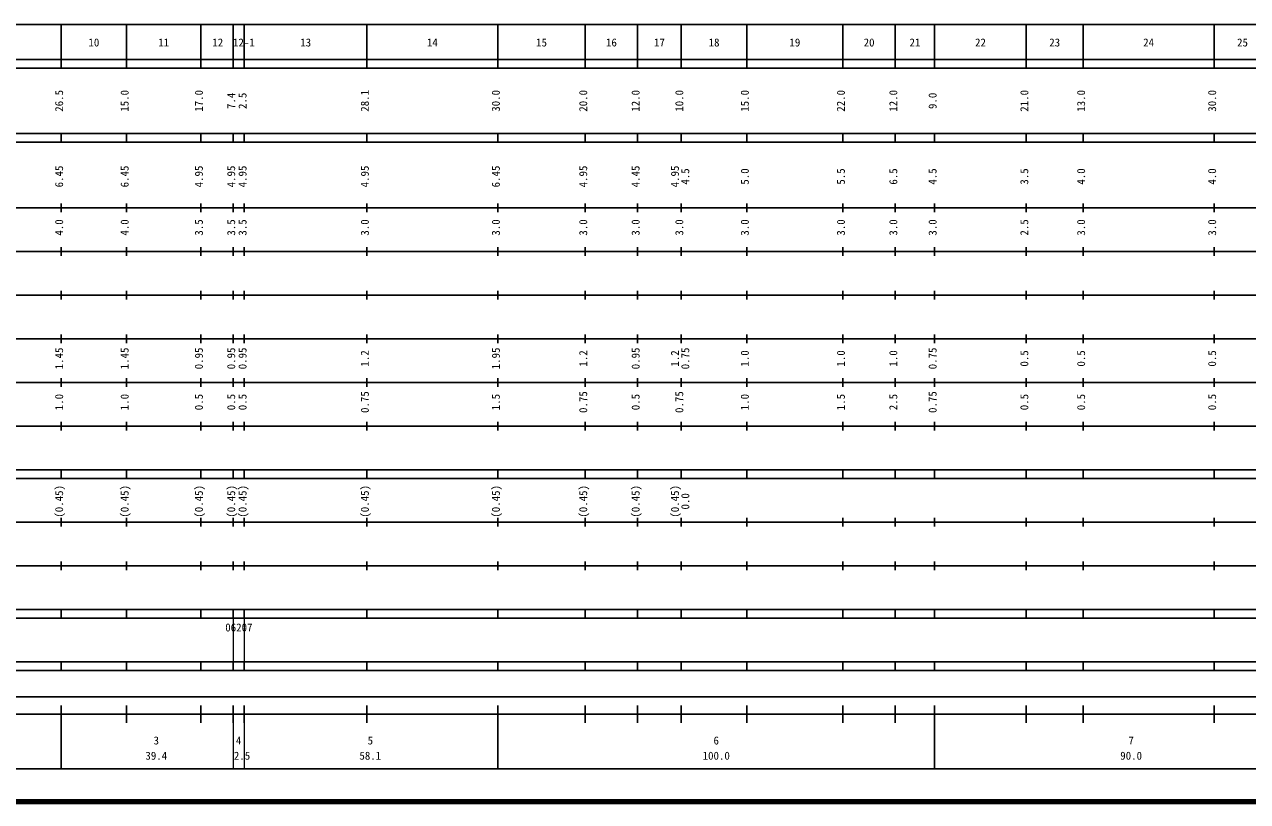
# Model space of a CAD drawing. Units: millimetres, scale not verified. Extents: x 40000 to 680000, y 20000 to 380000.
# Drawn here: x 259604 to 539650, y 20000 to 198000 of the extents above; entities that cross this region are included whole.
import ezdxf
from ezdxf.enums import TextEntityAlignment as Align

# ---------------------------------------------------------------- set-up
doc = ezdxf.new("R2010")
doc.units = ezdxf.units.MM
doc.header["$LTSCALE"] = 1000
doc.layers.add('M-TTL', color=2, linetype='Continuous', lineweight=140)
doc.layers.add('M-TTL-BAND', color=7, linetype='Continuous', lineweight=25)
doc.styles.add('ＭＳ ゴシック', font='')
doc.styles.get('ＭＳ ゴシック').set_extended_font_data('MS Gothic')

msp = doc.modelspace()

# ---------------------------------------------------------------- linework, layer by layer
at = {"layer": 'M-TTL'}
msp.add_line((40000, 20000), (680000, 20000), dxfattribs=at)
at = {"layer": 'M-TTL-BAND'}
for p, q in [((68000, 198000), (579000, 198000)), ((268000, 188000), (268000, 198000)), ((283000, 188000), (283000, 198000)), ((300000, 188000), (300000, 198000)), ((307400, 188000), (307400, 198000)), ((309900, 188000), (309900, 198000)), ((338000, 188000), (338000, 198000)), ((368000, 188000), (368000, 198000)), ((388000, 188000), (388000, 198000)), ((400000, 188000), (400000, 198000)), ((410000, 188000), (410000, 198000)), ((425000, 188000), (425000, 198000)), ((447000, 188000), (447000, 198000)), ((459000, 188000), (459000, 198000)), ((468000, 188000), (468000, 198000)), ((489000, 188000), (489000, 198000)), ((502000, 188000), (502000, 198000)), ((532000, 188000), (532000, 198000)), ((40000, 190000), (579000, 190000)), ((40000, 188000), (579000, 188000)), ((40000, 173000), (579000, 173000)), ((40000, 171000), (579000, 171000)), ((268000, 171000), (268000, 173000)), ((283000, 171000), (283000, 173000)), ((300000, 171000), (300000, 173000)), ((307400, 171000), (307400, 173000)), ((309900, 171000), (309900, 173000)), ((338000, 171000), (338000, 173000)), ((368000, 171000), (368000, 173000)), ((388000, 171000), (388000, 173000)), ((400000, 171000), (400000, 173000)), ((410000, 171000), (410000, 173000)), ((425000, 171000), (425000, 173000)), ((447000, 171000), (447000, 173000)), ((459000, 171000), (459000, 173000)), ((468000, 171000), (468000, 173000)), ((489000, 171000), (489000, 173000)), ((502000, 171000), (502000, 173000)), ((532000, 171000), (532000, 173000)), ((268000, 155000), (268000, 157000)), ((283000, 155000), (283000, 157000)), ((300000, 155000), (300000, 157000)), ((307400, 155000), (307400, 157000)), ((309900, 155000), (309900, 157000)), ((338000, 155000), (338000, 157000)), ((368000, 155000), (368000, 157000)), ((388000, 155000), (388000, 157000)), ((400000, 155000), (400000, 157000)), ((410000, 155000), (410000, 157000)), ((425000, 155000), (425000, 157000)), ((447000, 155000), (447000, 157000)), ((459000, 155000), (459000, 157000)), ((468000, 155000), (468000, 157000)), ((489000, 155000), (489000, 157000)), ((502000, 155000), (502000, 157000)), ((532000, 155000), (532000, 157000)), ((40000, 156000), (579000, 156000)), ((46000, 146000), (579000, 146000)), ((268000, 145000), (268000, 147000)), ((283000, 145000), (283000, 147000)), ((300000, 145000), (300000, 147000)), ((307400, 145000), (307400, 147000)), ((309900, 145000), (309900, 147000)), ((338000, 145000), (338000, 147000)), ((368000, 145000), (368000, 147000)), ((388000, 145000), (388000, 147000)), ((400000, 145000), (400000, 147000)), ((410000, 145000), (410000, 147000)), ((425000, 145000), (425000, 147000)), ((447000, 145000), (447000, 147000)), ((459000, 145000), (459000, 147000)), ((468000, 145000), (468000, 147000)), ((489000, 145000), (489000, 147000)), ((502000, 145000), (502000, 147000)), ((532000, 145000), (532000, 147000)), ((52000, 136000), (579000, 136000)), ((268000, 135000), (268000, 137000)), ((283000, 135000), (283000, 137000)), ((300000, 135000), (300000, 137000)), ((307400, 135000), (307400, 137000)), ((309900, 135000), (309900, 137000)), ((338000, 135000), (338000, 137000)), ((368000, 135000), (368000, 137000)), ((388000, 135000), (388000, 137000)), ((400000, 135000), (400000, 137000)), ((410000, 135000), (410000, 137000)), ((425000, 135000), (425000, 137000)), ((447000, 135000), (447000, 137000)), ((459000, 135000), (459000, 137000)), ((468000, 135000), (468000, 137000)), ((489000, 135000), (489000, 137000)), ((502000, 135000), (502000, 137000)), ((532000, 135000), (532000, 137000)), ((268000, 125000), (268000, 127000)), ((283000, 125000), (283000, 127000)), ((300000, 125000), (300000, 127000)), ((307400, 125000), (307400, 127000)), ((309900, 125000), (309900, 127000)), ((338000, 125000), (338000, 127000)), ((368000, 125000), (368000, 127000)), ((388000, 125000), (388000, 127000)), ((400000, 125000), (400000, 127000)), ((410000, 125000), (410000, 127000)), ((425000, 125000), (425000, 127000)), ((447000, 125000), (447000, 127000)), ((459000, 125000), (459000, 127000)), ((468000, 125000), (468000, 127000)), ((489000, 125000), (489000, 127000)), ((502000, 125000), (502000, 127000)), ((532000, 125000), (532000, 127000)), ((46000, 126000), (579000, 126000)), ((52000, 116000), (579000, 116000)), ((268000, 115000), (268000, 117000)), ((283000, 115000), (283000, 117000)), ((300000, 115000), (300000, 117000)), ((307400, 115000), (307400, 117000)), ((309900, 115000), (309900, 117000)), ((338000, 115000), (338000, 117000)), ((368000, 115000), (368000, 117000)), ((388000, 115000), (388000, 117000)), ((400000, 115000), (400000, 117000)), ((410000, 115000), (410000, 117000)), ((425000, 115000), (425000, 117000)), ((447000, 115000), (447000, 117000)), ((459000, 115000), (459000, 117000)), ((468000, 115000), (468000, 117000)), ((489000, 115000), (489000, 117000)), ((502000, 115000), (502000, 117000)), ((532000, 115000), (532000, 117000)), ((268000, 105000), (268000, 107000)), ((283000, 105000), (283000, 107000)), ((300000, 105000), (300000, 107000)), ((307400, 105000), (307400, 107000)), ((309900, 105000), (309900, 107000)), ((338000, 105000), (338000, 107000)), ((368000, 105000), (368000, 107000)), ((388000, 105000), (388000, 107000)), ((400000, 105000), (400000, 107000)), ((410000, 105000), (410000, 107000)), ((425000, 105000), (425000, 107000)), ((447000, 105000), (447000, 107000)), ((459000, 105000), (459000, 107000)), ((468000, 105000), (468000, 107000)), ((489000, 105000), (489000, 107000)), ((502000, 105000), (502000, 107000)), ((532000, 105000), (532000, 107000)), ((46000, 106000), (579000, 106000)), ((40000, 96000), (579000, 96000)), ((268000, 94000), (268000, 96000)), ((283000, 94000), (283000, 96000)), ((300000, 94000), (300000, 96000)), ((307400, 94000), (307400, 96000)), ((309900, 94000), (309900, 96000)), ((338000, 94000), (338000, 96000)), ((368000, 94000), (368000, 96000)), ((388000, 94000), (388000, 96000)), ((400000, 94000), (400000, 96000)), ((410000, 94000), (410000, 96000)), ((425000, 94000), (425000, 96000)), ((447000, 94000), (447000, 96000)), ((459000, 94000), (459000, 96000)), ((468000, 94000), (468000, 96000)), ((489000, 94000), (489000, 96000)), ((502000, 94000), (502000, 96000)), ((532000, 94000), (532000, 96000)), ((40000, 94000), (579000, 94000)), ((268000, 83000), (268000, 85000)), ((283000, 83000), (283000, 85000)), ((300000, 83000), (300000, 85000)), ((307400, 83000), (307400, 85000)), ((309900, 83000), (309900, 85000)), ((338000, 83000), (338000, 85000)), ((368000, 83000), (368000, 85000)), ((388000, 83000), (388000, 85000)), ((400000, 83000), (400000, 85000)), ((410000, 83000), (410000, 85000)), ((425000, 83000), (425000, 85000)), ((447000, 83000), (447000, 85000)), ((459000, 83000), (459000, 85000)), ((468000, 83000), (468000, 85000)), ((489000, 83000), (489000, 85000)), ((502000, 83000), (502000, 85000)), ((532000, 83000), (532000, 85000)), ((49000, 84000), (579000, 84000)), ((40000, 74000), (579000, 74000)), ((268000, 73000), (268000, 75000)), ((283000, 73000), (283000, 75000)), ((300000, 73000), (300000, 75000)), ((307400, 73000), (307400, 75000)), ((309900, 73000), (309900, 75000)), ((338000, 73000), (338000, 75000)), ((368000, 73000), (368000, 75000)), ((388000, 73000), (388000, 75000)), ((400000, 73000), (400000, 75000)), ((410000, 73000), (410000, 75000)), ((425000, 73000), (425000, 75000)), ((447000, 73000), (447000, 75000)), ((459000, 73000), (459000, 75000)), ((468000, 73000), (468000, 75000)), ((489000, 73000), (489000, 75000)), ((502000, 73000), (502000, 75000)), ((532000, 73000), (532000, 75000)), ((40000, 64000), (579000, 64000)), ((40000, 62000), (579000, 62000)), ((268000, 62000), (268000, 64000)), ((283000, 62000), (283000, 64000)), ((300000, 62000), (300000, 64000)), ((307400, 62000), (307400, 64000)), ((309900, 62000), (309900, 64000)), ((338000, 62000), (338000, 64000)), ((368000, 62000), (368000, 64000)), ((388000, 62000), (388000, 64000)), ((400000, 62000), (400000, 64000)), ((410000, 62000), (410000, 64000)), ((425000, 62000), (425000, 64000)), ((447000, 62000), (447000, 64000)), ((459000, 62000), (459000, 64000)), ((468000, 62000), (468000, 64000)), ((489000, 62000), (489000, 64000)), ((502000, 62000), (502000, 64000)), ((532000, 62000), (532000, 64000)), ((40000, 52000), (579000, 52000)), ((268000, 50000), (268000, 52000)), ((283000, 50000), (283000, 52000)), ((300000, 50000), (300000, 52000)), ((307400, 50000), (307400, 52000)), ((309900, 50000), (309900, 52000)), ((338000, 50000), (338000, 52000)), ((368000, 50000), (368000, 52000)), ((388000, 50000), (388000, 52000)), ((400000, 50000), (400000, 52000)), ((410000, 50000), (410000, 52000)), ((425000, 50000), (425000, 52000)), ((447000, 50000), (447000, 52000)), ((459000, 50000), (459000, 52000)), ((468000, 50000), (468000, 52000)), ((489000, 50000), (489000, 52000)), ((502000, 50000), (502000, 52000)), ((532000, 50000), (532000, 52000)), ((40000, 50000), (579000, 50000)), ((71000, 44000), (565000, 44000)), ((40000, 40000), (579000, 40000)), ((268000, 27500), (268000, 42000)), ((283000, 38000), (283000, 42000)), ((300000, 38000), (300000, 42000)), ((307400, 38000), (307400, 42000)), ((309900, 38000), (309900, 42000)), ((338000, 38000), (338000, 42000)), ((368000, 27500), (368000, 42000)), ((388000, 38000), (388000, 42000)), ((400000, 38000), (400000, 42000)), ((410000, 38000), (410000, 42000)), ((425000, 38000), (425000, 42000)), ((447000, 38000), (447000, 42000)), ((459000, 38000), (459000, 42000)), ((468000, 27500), (468000, 42000)), ((489000, 38000), (489000, 42000)), ((502000, 38000), (502000, 42000)), ((532000, 38000), (532000, 42000)), ((68000, 27500), (579000, 27500))]:
    msp.add_line(p, q, dxfattribs=at)
at = {"layer": 'M-TTL-BAND', "lineweight": 13}
for p, q in [((307400, 62000), (307400, 52000)), ((309900, 62000), (309900, 52000)), ((307400, 38000), (307400, 27500)), ((309900, 38000), (309900, 27500))]:
    msp.add_line(p, q, dxfattribs=at)

# ---------------------------------------------------------------- texts
at = {"layer": 'M-TTL-BAND', "style": 'ＭＳ ゴシック'}
for s, p in [('10', (275500, 192405)), ('11', (291500, 192405)), ('12', (303856, 192405)), ('12-1', (309847, 192405)), ('13', (324000, 192405)), ('14', (353000, 192405)), ('15', (378000, 192405)), ('16', (394000, 192405)), ('17', (405000, 192405)), ('18', (417500, 192405)), ('19', (436000, 192405)), ('20', (453000, 192405)), ('21', (463500, 192405)), ('22', (478500, 192405)), ('23', (495500, 192405)), ('24', (517000, 192405)), ('25', (538500, 192405)), ('3', (289788, 32523)), ('4', (308643, 32523)), ('5', (338796, 32523)), ('6', (418000, 32523)), ('7', (513000, 32523)), ('39.4', (289788, 29033)), ('2.5', (309426, 29033)), ('58.1', (338796, 29033)), ('100.0', (418000, 29033)), ('90.0', (513000, 29033))]:
    msp.add_text(s, height=1833, dxfattribs=at).set_placement(p, align=Align.BOTTOM_CENTER)
for s, p in [('26.5', (269000, 180500)), ('15.0', (284000, 180500)), ('17.0', (301000, 180500)), ('7.4', (308400, 180500)), ('2.5', (311000, 180500)), ('28.1', (339000, 180500)), ('30.0', (369000, 180500)), ('20.0', (389000, 180500)), ('12.0', (401000, 180500)), ('10.0', (411000, 180500)), ('15.0', (426000, 180500)), ('22.0', (448000, 180500)), ('12.0', (460000, 180500)), ('9.0', (469000, 180500)), ('21.0', (490000, 180500)), ('13.0', (503000, 180500)), ('30.0', (533000, 180500)), ('6.45', (269000, 163174)), ('6.45', (284000, 163174)), ('4.95', (301000, 163174)), ('4.95', (308400, 163174)), ('4.95', (311000, 163174)), ('4.95', (339000, 163174)), ('6.45', (369000, 163174)), ('4.95', (389000, 163174)), ('4.45', (401000, 163174)), ('4.95', (410000, 163174)), ('4.5', (412370, 163174)), ('5.0', (426000, 163174)), ('5.5', (448000, 163174)), ('6.5', (460000, 163174)), ('4.5', (469000, 163174)), ('3.5', (490000, 163174)), ('4.0', (503000, 163174)), ('4.0', (533000, 163174)), ('4.0', (269000, 151500)), ('4.0', (284000, 151500)), ('3.5', (301000, 151500)), ('3.5', (308400, 151500)), ('3.5', (311000, 151500)), ('3.0', (339000, 151500)), ('3.0', (369000, 151500)), ('3.0', (389000, 151500)), ('3.0', (401000, 151500)), ('3.0', (411000, 151500)), ('3.0', (426000, 151500)), ('3.0', (448000, 151500)), ('3.0', (460000, 151500)), ('3.0', (469000, 151500)), ('2.5', (490000, 151500)), ('3.0', (503000, 151500)), ('3.0', (533000, 151500)), ('1.45', (269000, 121500)), ('1.45', (284000, 121500)), ('0.95', (301000, 121500)), ('0.95', (308400, 121500)), ('0.95', (311000, 121500)), ('1.2', (339000, 121500)), ('1.95', (369000, 121500)), ('1.2', (389000, 121500)), ('0.95', (401000, 121500)), ('1.2', (410000, 121500)), ('0.75', (412370, 121500)), ('1.0', (426000, 121500)), ('1.0', (448000, 121500)), ('1.0', (460000, 121500)), ('0.75', (469000, 121500)), ('0.5', (490000, 121500)), ('0.5', (503000, 121500)), ('0.5', (533000, 121500)), ('1.0', (269000, 111500)), ('1.0', (284000, 111500)), ('0.5', (301000, 111500)), ('0.5', (308400, 111500)), ('0.5', (311000, 111500)), ('0.75', (339000, 111500)), ('1.5', (369000, 111500)), ('0.75', (389000, 111500)), ('0.5', (401000, 111500)), ('0.75', (411000, 111500)), ('1.0', (426000, 111500)), ('1.5', (448000, 111500)), ('2.5', (460000, 111500)), ('0.75', (469000, 111500)), ('0.5', (490000, 111500)), ('0.5', (503000, 111500)), ('0.5', (533000, 111500)), ('(0.45)', (269000, 88764)), ('(0.45)', (284000, 88764)), ('(0.45)', (301000, 88764)), ('(0.45)', (308400, 88764)), ('(0.45)', (311000, 88764)), ('(0.45)', (339000, 88764)), ('(0.45)', (369000, 88764)), ('(0.45)', (389000, 88764)), ('(0.45)', (401000, 88764)), ('(0.45)', (410000, 88764)), ('0.0', (412370, 88764))]:
    msp.add_text(s, height=1833, rotation=90, dxfattribs=at).set_placement(p, align=Align.BOTTOM_CENTER)
msp.add_text('06207', height=1833, dxfattribs=at).set_placement((305583, 58405), align=Align.BOTTOM_LEFT)

doc.saveas('drawing.dxf')
